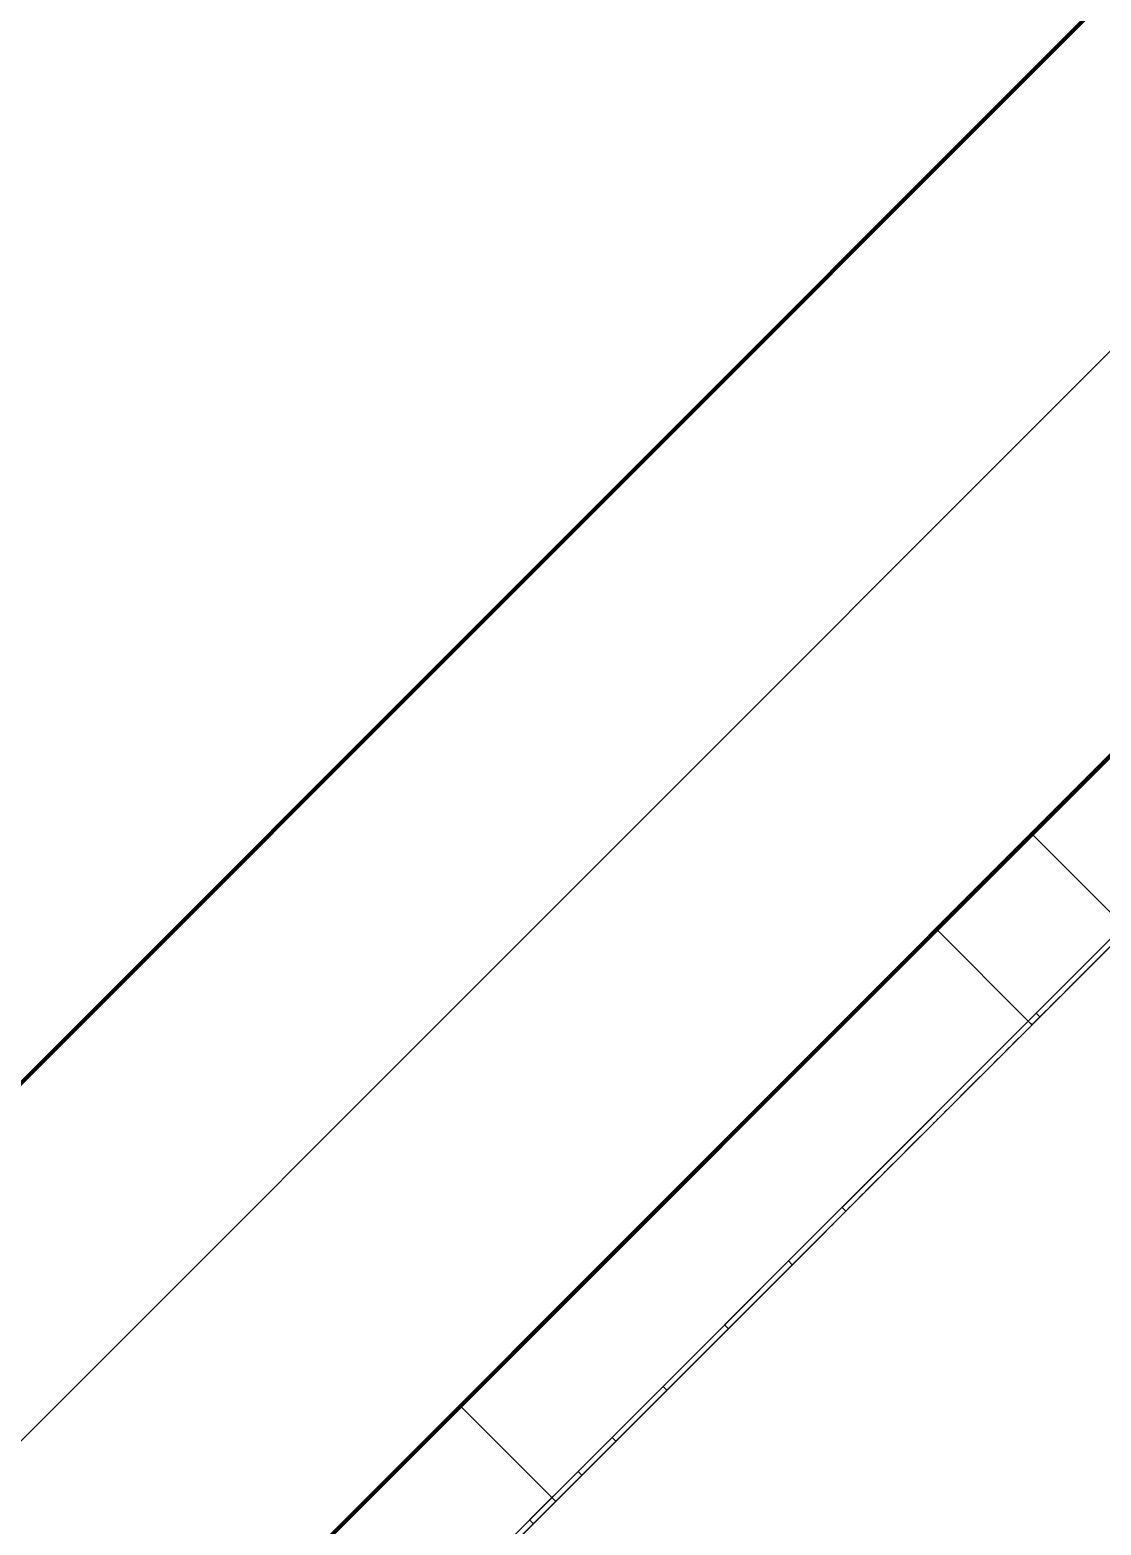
# Model space of a CAD drawing. Header units: millimetres. Extents: x -920231 to -841213, y -17301 to 22361.
# Drawn here: x -873220 to -872822, y 730 to 1284 of the extents above; entities that cross this region are included whole.
import ezdxf

# ---------------------------------------------------------------- set-up
doc = ezdxf.new("R2010")
doc.units = ezdxf.units.MM
for name, color, linetype, lineweight in [('A-GLAZ-CURT', 2, 'Continuous', 9), ('A-WALL', 5, 'Continuous', 35), ('A-WALL-FNSH', 2, 'Continuous', 35), ('A-WALL-PATT', 1, 'Continuous', 35)]:
    doc.layers.add(name, color=color, linetype=linetype, lineweight=lineweight)
pattern_1 = [(45, (0, 0), (-212.13203, 212.13203), []), (135, (0, 0), (-212.13203, -212.13203), [])]

# ---------------------------------------------------------------- blocks, each defined once
blk = doc.blocks.new('PPLS-PP19_Custom Tile Pattern - Custom Tile Pattern-V26-4230-01 ENLARGED MULTI-PURPOSE LEVEL - REFLECTED CEILING PLAN - SHEET 1')
at = {"layer": 'A-GLAZ-CURT'}
for p, q in [((230.06, 0), (298.92, 0)), ((-300, -2), (300, -2)), ((295.8, 0), (300, 0)), ((295.8, -2), (295.8, 0)), ((300, -2), (295.8, -2)), ((300, 0), (300, -2)), ((300, -2), (300, -50)), ((300, -50), (-300, -50))]:
    blk.add_line(p, q, dxfattribs=at)
for points, knots in [([(298.91, 0), (285.8, 0), (253.85, 0), (207.11, 0), (177.41, 0), (159.34, 0), (158.33, 0), (158.3, 0)], [-284.157886, -284.157886, -284.157886, -284.157886, -244.693688, -187.987675, -143.776725, -129.632772, -123.352749, -123.352749, -123.352749, -123.352749]), ([(298.91, 0), (287.49, 0), (261.64, 0), (232.23, 0), (221.93, 0), (220.47, 0)], [-12509.64027, -12509.64027, -12509.64027, -12509.64027, -11905.454923, -11162.864862, -10952.500711, -10952.500711, -10952.500711, -10952.500711]), ([(284.78, 0), (284.83, 0), (285.23, 0), (287.47, 0), (293.22, 0), (297.03, 0), (298.92, 0)], [-4096.535135, -4096.535135, -4096.535135, -4096.535135, -4053.389046, -3959.664717, -3862.421465, -3765.430467, -3765.430467, -3765.430467, -3765.430467]), ([(295.8, 0), (294.18, 0), (290.94, 0), (286.68, 0), (285.79, 0)], [-4679.165325, -4679.165325, -4679.165325, -4679.165325, -4358.271401, -4213.061173, -4213.061173, -4213.061173, -4213.061173])]:
    blk.add_open_spline(points, degree=3, knots=knots, dxfattribs=at)
blk = doc.blocks.new('PPLS-PP19_Custom Tile Pattern - Custom Tile Pattern-V27-4230-01 ENLARGED MULTI-PURPOSE LEVEL - REFLECTED CEILING PLAN - SHEET 1')
at = {"layer": 'A-GLAZ-CURT'}
for p, q in [((-300, 0), (-202.31, 0)), ((-300, -2), (-300, 0)), ((-291.48, 0), (-277.34, 0)), ((-277.34, 0), (-291.48, 0)), ((-220.73, 0), (-206.59, 0)), ((-206.59, 0), (-220.73, 0)), ((-202.31, 0), (-202.31, -2)), ((-174.21, 0), (-140.66, 0)), ((-174.21, -2), (-174.21, 0)), ((-140.66, 0), (-140.66, -2)), ((-108.4, 0), (-81.66, 0)), ((-108.4, -2), (-108.4, 0)), ((-81.66, 0), (-81.66, -2)), ((-63.81, 0), (-38.36, 0)), ((-63.81, -2), (-63.81, 0)), ((-38.36, 0), (-38.36, -2)), ((-300, -2), (300, -2)), ((-300, -50), (-300, -2)), ((-202.31, -2), (-300, -2)), ((-140.66, -2), (-174.21, -2)), ((-81.66, -2), (-108.4, -2)), ((-38.36, -2), (-63.81, -2)), ((300, -50), (-300, -50))]:
    blk.add_line(p, q, dxfattribs=at)
at = {"layer": 'A-GLAZ-CURT', "flags": 128}
for points in [[(-300, 0), (-291.7, 0), (-283.58, 0), (-275.62, 0), (-267.8, 0), (-260.12, 0), (-252.56, 0), (-245.12, 0), (-237.77, 0), (-230.5, 0), (-223.32, 0), (-216.2, 0), (-209.18, 0), (-202.31, 0)], [(-201.49, 0), (-206.74, 0), (-213.02, 0), (-219.49, 0), (-226.14, 0), (-232.95, 0), (-239.91, 0), (-247.01, 0), (-254.25, 0), (-261.61, 0), (-269.09, 0), (-276.68, 0), (-284.36, 0), (-292.14, 0), (-300, 0)], [(-174.21, 0), (-178.96, 0), (-183.97, 0), (-189.27, 0), (-194.85, 0), (-199.49, 0)]]:
    blk.add_lwpolyline(points, dxfattribs=at)
at = {"layer": 'A-GLAZ-CURT'}
for points, knots in [([(-300, 0), (-284.65, 0), (-236.57, 0), (-184.21, 0), (-151.15, 0), (-140.66, 0)], [-5323.127839, -5323.127839, -5323.127839, -5323.127839, -4502.809032, -2700.551212, -1671.606487, -1671.606487, -1671.606487, -1671.606487]), ([(-199.73, 0), (-204.45, 0), (-229.83, 0), (-262.56, 0), (-294.48, 0), (-300, 0)], [-15460.349435, -15460.349435, -15460.349435, -15460.349435, -15131.813646, -13729.592194, -13439.944408, -13439.944408, -13439.944408, -13439.944408]), ([(-201.97, 0), (-203.17, 0), (-215.17, 0), (-232.01, 0), (-255.22, 0), (-261.45, 0), (-263.63, 0), (-263.99, 0)], [-1461.041718, -1461.041718, -1461.041718, -1461.041718, -1400.429864, -858.079193, -543.655514, -208.940337, -132.821974, -132.821974, -132.821974, -132.821974]), ([(-255.81, 0), (-252.63, 0), (-241.03, 0), (-225.99, 0), (-213.1, 0), (-205.94, 0), (-202.5, 0), (-202.15, 0)], [-5645.734042, -5645.734042, -5645.734042, -5645.734042, -5413.335975, -5017.494783, -4832.723979, -4666.091899, -4647.168838, -4647.168838, -4647.168838, -4647.168838]), ([(-201.5, 0), (-208.53, 0), (-218.06, 0), (-231.26, 0), (-233.46, 0), (-234, 0)], [-1351.034438, -1351.034438, -1351.034438, -1351.034438, -978.033455, -846.069444, -682.911962, -682.911962, -682.911962, -682.911962]), ([(-232.31, 0), (-231.42, 0), (-229.52, 0), (-225.3, 0), (-223.63, 0)], [-341.455981, -341.455981, -341.455981, -341.455981, -119.536984, 0, 0, 0, 0]), ([(-223.63, 0), (-219.39, 0), (-212, 0), (-204.76, 0), (-202.92, 0)], [-5463.295695, -5463.295695, -5463.295695, -5463.295695, -5161.076232, -5058.607125, -5058.607125, -5058.607125, -5058.607125]), ([(-148.24, 0), (-148.94, 0), (-150.95, 0), (-158.72, 0), (-174.02, 0), (-184.64, 0), (-195.8, 0), (-201.5, 0)], [-2656.439487, -2656.439487, -2656.439487, -2656.439487, -2477.344047, -2237.412286, -2029.680487, -1755.085331, -1468.932763, -1468.932763, -1468.932763, -1468.932763]), ([(-201.5, 0), (-196.26, 0), (-186.08, 0), (-169.02, 0), (-152.12, 0), (-136.84, 0), (-128.08, 0), (-125.44, 0), (-124.73, 0)], [-5032.138861, -5032.138861, -5032.138861, -5032.138861, -4739.070012, -4465.409639, -4149.119819, -3839.893365, -3647.167523, -3541.024987, -3541.024987, -3541.024987, -3541.024987]), ([(-143.33, 0), (-144.69, 0), (-149.86, 0), (-162.01, 0), (-177.91, 0), (-191.71, 0), (-198.83, 0), (-199.51, 0)], [-2390.191866, -2390.191866, -2390.191866, -2390.191866, -2308.929706, -2113.765672, -1763.376603, -1422.553702, -1386.194743, -1386.194743, -1386.194743, -1386.194743]), ([(-197.96, 0), (-194, 0), (-184.17, 0), (-172.42, 0), (-160.64, 0), (-158.69, 0)], [-4570.356129, -4570.356129, -4570.356129, -4570.356129, -4349.945572, -4000.813434, -3879.041757, -3879.041757, -3879.041757, -3879.041757]), ([(-118.78, 0), (-121.86, 0), (-126.28, 0), (-136.96, 0), (-147.46, 0), (-150.03, 0), (-150.57, 0)], [-5938.474035, -5938.474035, -5938.474035, -5938.474035, -5700.061948, -5508.838257, -5298.784692, -5196.16478, -5196.16478, -5196.16478, -5196.16478]), ([(-150.34, 0), (-150.07, 0), (-148.37, 0), (-146.35, 0), (-143.97, 0)], [-4948.728362, -4948.728362, -4948.728362, -4948.728362, -4883.323924, -4577.573735, -4577.573735, -4577.573735, -4577.573735]), ([(-148.23, 0), (-146.94, 0), (-144.77, 0), (-143.07, 0), (-142.67, 0)], [-6162.058746, -6162.058746, -6162.058746, -6162.058746, -6017.569127, -5969.61924, -5969.61924, -5969.61924, -5969.61924]), ([(-142.89, 0), (-143.66, 0), (-145.32, 0), (-146.3, 0), (-146.79, 0)], [-3010.847044, -3010.847044, -3010.847044, -3010.847044, -2919.378265, -2789.261461, -2789.261461, -2789.261461, -2789.261461]), ([(-146.69, 0), (-146.59, 0), (-146, 0), (-144.85, 0), (-143.74, 0)], [-420.34245, -420.34245, -420.34245, -420.34245, -406.956646, -350.285375, -350.285375, -350.285375, -350.285375]), ([(-142.87, 0), (-142.09, 0), (-137.66, 0), (-127.26, 0), (-110.86, 0), (-102.11, 0), (-98.22, 0)], [-4532.274776, -4532.274776, -4532.274776, -4532.274776, -4440.880425, -4054.690705, -3793.097032, -3587.828063, -3587.828063, -3587.828063, -3587.828063]), ([(-142.83, 0), (-141.9, 0), (-134.39, 0), (-128.29, 0), (-125.15, 0)], [-335.176376, -335.176376, -335.176376, -335.176376, -290.263673, 0, 0, 0, 0]), ([(-97.92, 0), (-99.37, 0), (-108.58, 0), (-122.65, 0), (-136.28, 0), (-141.35, 0), (-142.81, 0)], [-1455.541016, -1455.541016, -1455.541016, -1455.541016, -1374.161226, -945.742622, -741.901385, -637.946784, -637.946784, -637.946784, -637.946784]), ([(-108.4, 0), (-116.54, 0), (-127.83, 0), (-140.09, 0), (-142.78, 0)], [-17961.803277, -17961.803277, -17961.803277, -17961.803277, -17136.203329, -16909.264972, -16909.264972, -16909.264972, -16909.264972]), ([(-97.93, 0), (-101.65, 0), (-115.85, 0), (-128.48, 0), (-141.84, 0), (-142.78, 0)], [-7199.678134, -7199.678134, -7199.678134, -7199.678134, -7004.680444, -6449.282163, -6405.654007, -6405.654007, -6405.654007, -6405.654007]), ([(-133.82, 0), (-135.51, 0), (-137.29, 0), (-142.42, 0), (-142.66, 0)], [-2731.647847, -2731.647847, -2731.647847, -2731.647847, -2418.507304, -2403.784656, -2403.784656, -2403.784656, -2403.784656]), ([(-134.77, 0), (-134.18, 0), (-132.42, 0), (-128.78, 0), (-126.5, 0)], [-5463.506987, -5463.506987, -5463.506987, -5463.506987, -5364.112219, -5231.017328, -5231.017328, -5231.017328, -5231.017328]), ([(-127.41, 0), (-131.63, 0), (-133.13, 0), (-134.06, 0), (-134.11, 0)], [-8540.990293, -8540.990293, -8540.990293, -8540.990293, -8266.114998, -8251.085632, -8251.085632, -8251.085632, -8251.085632]), ([(-120.13, 0), (-120.14, 0), (-120.24, 0), (-121.3, 0), (-129.25, 0), (-133.82, 0)], [-2933.992132, -2933.992132, -2933.992132, -2933.992132, -2920.575025, -2840.280255, -2731.647847, -2731.647847, -2731.647847, -2731.647847]), ([(-133.03, 0), (-132.24, 0), (-129.11, 0), (-118.54, 0), (-104.53, 0), (-97.92, 0)], [-7526.323981, -7526.323981, -7526.323981, -7526.323981, -7293.749979, -6839.55839, -6369.020383, -6369.020383, -6369.020383, -6369.020383]), ([(-113.44, 0), (-113.46, 0), (-114.06, 0), (-119.73, 0), (-125.43, 0), (-127.03, 0), (-127.41, 0)], [-323.250712, -323.250712, -323.250712, -323.250712, -282.672656, -98.539552, -24.539552, 0, 0, 0, 0]), ([(-126.5, 0), (-122.44, 0), (-112.5, 0), (-103.26, 0), (-98.5, 0)], [-5231.017328, -5231.017328, -5231.017328, -5231.017328, -4994.692869, -4732.825202, -4732.825202, -4732.825202, -4732.825202]), ([(-125.15, 0), (-124.93, 0), (-121.96, 0), (-113.01, 0), (-98.9, 0), (-90.23, 0), (-84.26, 0), (-84.05, 0)], [-3362.7396, -3362.7396, -3362.7396, -3362.7396, -3342.215224, -3074.362186, -2902.289527, -2605.247022, -2594.935853, -2594.935853, -2594.935853, -2594.935853]), ([(-99.02, 0), (-101.77, 0), (-106.74, 0), (-114.02, 0), (-117.28, 0), (-118.78, 0)], [-371.154627, -371.154627, -371.154627, -371.154627, -229.489605, -116.330425, 0, 0, 0, 0]), ([(-98.53, 0), (-102.4, 0), (-110.85, 0), (-116.79, 0), (-117.66, 0)], [-1777.878914, -1777.878914, -1777.878914, -1777.878914, -1433.981041, -969.752135, -969.752135, -969.752135, -969.752135]), ([(-115.82, 0), (-114.96, 0), (-110.73, 0), (-102.55, 0), (-97.99, 0)], [-5724.064692, -5724.064692, -5724.064692, -5724.064692, -5430.283136, -5147.873065, -5147.873065, -5147.873065, -5147.873065]), ([(9.32, 0), (9.08, 0), (7.65, 0), (2.57, 0), (-12.23, 0), (-25.64, 0), (-40, 0), (-56.24, 0), (-75.59, 0), (-94, 0), (-109.74, 0), (-113.27, 0), (-114.09, 0)], [-2922.926651, -2922.926651, -2922.926651, -2922.926651, -2882.788014, -2720.818881, -2518.50168, -2125.455881, -1792.521578, -1466.981642, -1208.454564, -789.402658, -501.969187, -365.365831, -365.365831, -365.365831, -365.365831]), ([(-63.81, 0), (-70.01, 0), (-81.85, 0), (-93.44, 0), (-97.94, 0)], [-2747.631049, -2747.631049, -2747.631049, -2747.631049, -2193.204658, -1795.427029, -1795.427029, -1795.427029, -1795.427029]), ([(-97.93, 0), (-94.51, 0), (-89.94, 0), (-85.21, 0), (-84.05, 0)], [-3582.634188, -3582.634188, -3582.634188, -3582.634188, -3402.597032, -3344.280766, -3344.280766, -3344.280766, -3344.280766]), ([(-97.92, 0), (-94.65, 0), (-90.37, 0), (-86.1, 0), (-85.05, 0)], [-4722.263143, -4722.263143, -4722.263143, -4722.263143, -4542.524482, -4483.729138, -4483.729138, -4483.729138, -4483.729138]), ([(-97.82, 0), (-96, 0), (-90.03, 0), (-84.96, 0), (-81.66, 0)], [-6366.70534, -6366.70534, -6366.70534, -6366.70534, -6236.997189, -5931.848349, -5931.848349, -5931.848349, -5931.848349]), ([(-96.38, 0), (-96.18, 0), (-92.32, 0), (-88.13, 0), (-84.06, 0)], [-5115.12164, -5115.12164, -5115.12164, -5115.12164, -5103.229623, -4884.003007, -4884.003007, -4884.003007, -4884.003007]), ([(-26.75, 0), (-27.82, 0), (-36.18, 0), (-53.55, 0), (-71.14, 0), (-82.82, 0), (-84.05, 0)], [-8718.362214, -8718.362214, -8718.362214, -8718.362214, -8532.293389, -8073.216054, -7508.296369, -7442.41135, -7442.41135, -7442.41135, -7442.41135]), ([(-36.33, 0), (-36.43, 0), (-37.27, 0), (-45.02, 0), (-46.13, 0), (-60.59, 0), (-74.15, 0), (-82.04, 0), (-84.04, 0)], [-1855.773136, -1855.773136, -1855.773136, -1855.773136, -1810.870157, -1672.078046, -1405.135169, -1060.00838, -740.068933, -632.951154, -632.951154, -632.951154, -632.951154]), ([(-84.04, 0), (-75.92, 0), (-62.73, 0), (-54.4, 0), (-48.53, 0), (-36.15, 0), (-29.59, 0), (-26.65, 0)], [-4464.866491, -4464.866491, -4464.866491, -4464.866491, -4008.285538, -3689.699207, -3546.54457, -3315.260113, -3113.700791, -3113.700791, -3113.700791, -3113.700791]), ([(-83.89, 0), (-78.63, 0), (-71.46, 0), (-65.93, 0), (-65.07, 0)], [-2592.111775, -2592.111775, -2592.111775, -2592.111775, -2322.099534, -2241.8264, -2241.8264, -2241.8264, -2241.8264]), ([(-83.82, 0), (-79.95, 0), (-74.27, 0), (-68.41, 0), (-65.12, 0), (-63.63, 0)], [-3340.391645, -3340.391645, -3340.391645, -3340.391645, -3144.956779, -3050.982048, -2969.237017, -2969.237017, -2969.237017, -2969.237017]), ([(-83.37, 0), (-82.02, 0), (-66.92, 0), (-42.53, 0), (-13.14, 0), (-0.11, 0), (3.72, 0)], [-4871.544419, -4871.544419, -4871.544419, -4871.544419, -4799.173296, -4065.652676, -3589.737505, -3303.12427, -3303.12427, -3303.12427, -3303.12427]), ([(-83.28, 0), (-83.28, 0), (-82.91, 0), (-76.14, 0), (-62.97, 0), (-48.14, 0), (-36.49, 0), (-33.57, 0), (-29.94, 0), (-28.57, 0)], [-1393.4169, -1393.4169, -1393.4169, -1393.4169, -1353.722004, -1274.333717, -1073.56893, -651.549973, -296.515819, -83.513472, 0, 0, 0, 0]), ([(-65.4, 0), (-66.52, 0), (-72.47, 0), (-78.3, 0), (-82.61, 0)], [-2101.71225, -2101.71225, -2101.71225, -2101.71225, -2007.031671, -1751.426875, -1751.426875, -1751.426875, -1751.426875]), ([(-29.03, 0), (-33.97, 0), (-43.74, 0), (-56.37, 0), (-71.66, 0), (-77.19, 0), (-81.21, 0), (-82.06, 0)], [-2680.714891, -2680.714891, -2680.714891, -2680.714891, -2413.671296, -2161.752162, -2006.592567, -1646.621388, -1501.200339, -1501.200339, -1501.200339, -1501.200339]), ([(-25.34, 0), (-34.61, 0), (-51.15, 0), (-65.35, 0), (-66.28, 0), (-66.31, 0)], [-3491.521922, -3491.521922, -3491.521922, -3491.521922, -2981.410125, -2542.574734, -2526.906796, -2526.906796, -2526.906796, -2526.906796]), ([(-65.47, 0), (-65.27, 0), (-62.78, 0), (-55.26, 0), (-43.47, 0), (-38.36, 0)], [-2362.748727, -2362.748727, -2362.748727, -2362.748727, -2315.303971, -1809.437387, -1213.642243, -1213.642243, -1213.642243, -1213.642243]), ([(-63.63, 0), (-61.49, 0), (-57.39, 0), (-54.49, 0), (-45.2, 0), (-40.79, 0), (-40.46, 0), (-40.44, 0)], [-2969.237017, -2969.237017, -2969.237017, -2969.237017, -2851.217951, -2734.127174, -2474.780881, -2410.990208, -2350.645972, -2350.645972, -2350.645972, -2350.645972]), ([(-51.83, 0), (-51.83, 0), (-51.78, 0), (-47.4, 0), (-46.01, 0), (-40.22, 0), (-36.78, 0)], [-632.814994, -632.814994, -632.814994, -632.814994, -627.965721, -508.377888, -260.442412, 0, 0, 0, 0]), ([(76.63, 0), (74.8, 0), (67.65, 0), (53.52, 0), (37, 0), (24.07, 0), (12.82, 0), (-2.9, 0), (-20.62, 0), (-32.81, 0), (-44.85, 0), (-51.43, 0), (-51.79, 0)], [-3095.572228, -3095.572228, -3095.572228, -3095.572228, -2950.589685, -2634.532728, -2313.748533, -2106.613311, -1925.670641, -1617.263037, -1290.787923, -1039.307308, -819.71621, -644.910881, -644.910881, -644.910881, -644.910881])]:
    blk.add_open_spline(points, degree=3, knots=knots, dxfattribs=at)
for points in [[(-142.98, 0), (-160.02, 0), (-178.85, 0), (-199.51, 0)], [(-143.56, 0), (-146.02, 0), (-148.17, 0), (-149.07, 0)], [(-146.49, 0), (-145.51, 0), (-144.37, 0), (-142.86, 0)], [(-143.11, 0), (-144.07, 0), (-144.9, 0), (-145.56, 0)], [(-141.95, 0), (-141, 0), (-139.9, 0), (-138.62, 0)], [(-137.88, 0), (-139.21, 0), (-140.54, 0), (-141.74, 0)], [(-141.7, 0), (-139.98, 0), (-138.81, 0), (-137.8, 0)], [(-116.45, 0), (-115.91, 0), (-115.29, 0), (-114.71, 0)], [(-84.85, 0), (-89.13, 0), (-93.5, 0), (-97.92, 0)], [(-84.2, 0), (-88.55, 0), (-93.05, 0), (-97.5, 0)], [(-86.16, 0), (-89.73, 0), (-93.35, 0), (-97.08, 0)], [(-84.05, 0), (-84.75, 0), (-85.45, 0), (-86.16, 0)], [(-39.84, 0), (-39.08, 0), (-38.11, 0), (-37.36, 0)]]:
    blk.add_open_spline(points, degree=3, dxfattribs=at)

msp = doc.modelspace()

# ---------------------------------------------------------------- hatches: boundary and pattern name
at = {"layer": 'A-WALL-PATT', "lineweight": 9}
h = msp.add_hatch(dxfattribs=at)
h.set_pattern_fill('FP_2', color=256, style=0, pattern_type=2)
h.set_pattern_definition([(45, (0, 0), (-84.852814, 84.852814), [])])
h.paths.add_polyline_path([(-881289.54, -7455.78), (-870754.74, 3079.02), (-871037.59, 3079.02), (-881572.39, -7455.78)])
h = msp.add_hatch(dxfattribs=at)
h.set_pattern_fill('FP_3', color=256, style=0, pattern_type=2)
h.set_pattern_definition(pattern_1)
h.paths.add_polyline_path([(-881268.83, -7505.78), (-870734.03, 3029.02), (-870804.74, 3029.02), (-881339.54, -7505.78)])
h = msp.add_hatch(dxfattribs=at)
h.set_pattern_fill('FP_3', color=256, style=0, pattern_type=2)
h.set_pattern_definition(pattern_1)
h.paths.add_polyline_path([(-881289.54, -7455.78), (-881218.83, -7455.78), (-870734.03, 3029.02), (-870804.74, 3029.02), (-880711.94, -6878.17)])

# ---------------------------------------------------------------- linework, layer by layer
at = {"layer": 'A-WALL', "color": 7, "lineweight": 70}
for p, q in [((-874787.39, -670.78), (-871037.59, 3079.02)), ((-870804.74, 3029.02), (-881289.54, -7455.78)), ((-881289.54, -7455.78), (-870804.74, 3029.02)), ((-881289.54, -7455.78), (-870804.74, 3029.02))]:
    msp.add_line(p, q, dxfattribs=at)
at = {"layer": 'A-WALL-FNSH', "color": 250}
for q in [(-881268.83, -7505.78), (-881218.83, -7455.78)]:
    msp.add_line((-870734.03, 3029.02), q, dxfattribs=at)

# ---------------------------------------------------------------- block references
at = {"layer": 'A-GLAZ-CURT', "rotation": 224.9999999999958}
for name, p in [('PPLS-PP19_Custom Tile Pattern - Custom Tile Pattern-V26-4230-01 ENLARGED MULTI-PURPOSE LEVEL - REFLECTED CEILING PLAN - SHEET 1', (-872635.9, 1127.15)), ('PPLS-PP19_Custom Tile Pattern - Custom Tile Pattern-V27-4230-01 ENLARGED MULTI-PURPOSE LEVEL - REFLECTED CEILING PLAN - SHEET 1', (-873060.16, 702.89))]:
    msp.add_blockref(name, p, dxfattribs=at)

doc.saveas('drawing.dxf')
